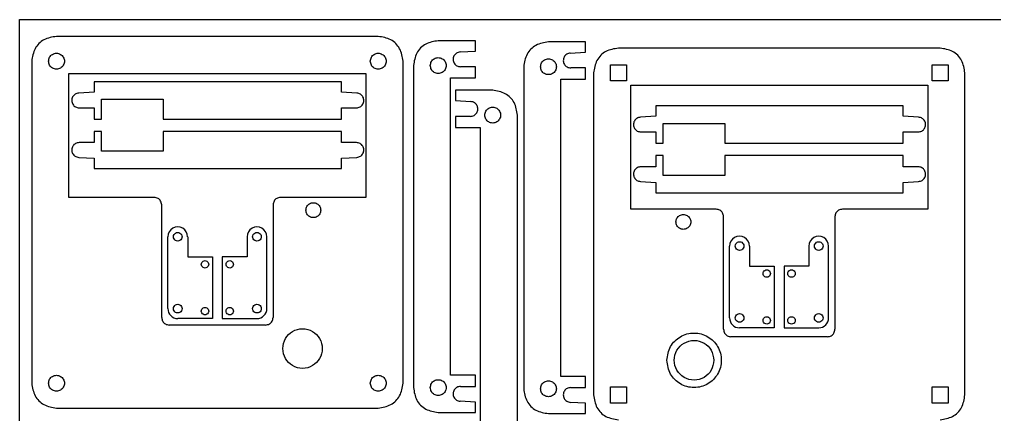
# Model space of a CAD drawing. Extents: x -31 to 569, y 3 to 403.
# Drawn here: x -31 to 362.6, y 244 to 403.3 of the extents above; entities that cross this region are included whole.
import ezdxf

# ---------------------------------------------------------------- set-up
doc = ezdxf.new("R2010")
doc.units = 0
doc.layers.get('0').update_dxf_attribs({"linetype": 'CONTINUOUS'})
doc.layers.add('ENGRAVE1', color=4, linetype='CONTINUOUS')

msp = doc.modelspace()

# ---------------------------------------------------------------- linework, layer by layer
at = {"linetype": 'BYBLOCK'}
for p, q in [((-31.04, 403.31), (568.96, 403.31)), ((-31.04, 3.31), (-31.04, 403.31))]:
    msp.add_line(p, q, dxfattribs=at)
for p, q in [((113.79, 396.49), (-16.11, 396.49)), ((152.99, 394.73), (138, 394.73)), ((152.99, 390.59), (152.99, 394.73)), ((197.49, 394.26), (182.5, 394.26)), ((197.49, 390.13), (197.49, 394.26)), ((146.82, 390.23), (152.99, 390.59)), ((191.32, 389.76), (197.49, 390.13)), ((340.61, 391.76), (210.71, 391.76)), ((-26.1, 386.5), (-26.1, 256.6)), ((123.78, 256.6), (123.78, 386.5)), ((128.01, 384.74), (128.01, 254.84)), ((152.99, 384.24), (147, 384.24)), ((152.99, 379.74), (152.99, 384.24)), ((172.51, 384.27), (172.51, 254.37)), ((197.49, 383.77), (191.49, 383.77)), ((197.49, 379.27), (197.49, 383.77)), ((207.48, 378.53), (207.48, 385)), ((207.48, 385), (213.95, 385)), ((213.95, 385), (213.95, 378.53)), ((337.37, 385), (343.85, 385)), ((337.37, 378.53), (337.37, 385)), ((343.85, 385), (343.85, 378.53)), ((-11.11, 381.5), (108.79, 381.5)), ((-11.11, 331.55), (-11.11, 381.5)), ((98.97, 378.16), (-0.95, 378.16)), ((-0.95, 378.16), (-0.95, 374.03)), ((98.97, 374.03), (98.97, 378.16)), ((108.79, 381.5), (108.79, 331.55)), ((143, 259.84), (143, 379.74)), ((143, 379.74), (152.99, 379.74)), ((187.5, 259.37), (187.5, 379.27)), ((187.5, 379.27), (197.49, 379.27)), ((200.72, 381.76), (200.72, 251.87)), ((213.95, 378.53), (207.48, 378.53)), ((343.85, 378.53), (337.37, 378.53)), ((350.6, 251.87), (350.6, 381.76)), ((-0.95, 374.03), (-7.13, 373.66)), ((105.14, 373.66), (98.97, 374.03)), ((159.99, 374.75), (145, 374.75)), ((145, 374.75), (145, 370.61)), ((215.71, 376.77), (335.61, 376.77)), ((215.71, 326.81), (215.71, 376.77)), ((335.61, 376.77), (335.61, 326.81)), ((2.05, 363.17), (2.05, 371.17)), ((2.05, 371.17), (26.92, 371.17)), ((26.92, 371.17), (26.92, 363.17)), ((145, 370.61), (151.17, 370.24)), ((-6.95, 367.67), (-0.95, 367.67)), ((-0.95, 367.67), (-0.95, 363.17)), ((98.97, 363.17), (98.97, 367.67)), ((98.97, 367.67), (104.96, 367.67)), ((325.75, 368.43), (225.83, 368.43)), ((225.83, 368.43), (225.83, 364.29)), ((325.75, 364.29), (325.75, 368.43)), ((-0.95, 363.17), (2.05, 363.17)), ((26.92, 363.17), (98.97, 363.17)), ((150.99, 364.25), (145, 364.25)), ((145, 364.25), (145, 359.76)), ((169.98, 234.86), (169.98, 364.75)), ((225.83, 364.29), (219.66, 363.93)), ((331.92, 363.93), (325.75, 364.29)), ((145, 359.76), (154.99, 359.76)), ((154.99, 359.76), (154.99, 239.85)), ((228.83, 353.44), (228.83, 361.43)), ((228.83, 361.43), (253.7, 361.43)), ((253.7, 361.43), (253.7, 353.44)), ((2.05, 358.18), (-0.95, 358.18)), ((-0.95, 358.18), (-0.95, 353.68)), ((2.05, 350.18), (2.05, 358.18)), ((98.97, 358.18), (26.92, 358.18)), ((26.92, 358.18), (26.92, 350.18)), ((98.97, 353.68), (98.97, 358.18)), ((219.83, 357.94), (225.83, 357.94)), ((225.83, 357.94), (225.83, 353.44)), ((325.75, 353.44), (325.75, 357.94)), ((325.75, 357.94), (331.75, 357.94)), ((-0.95, 353.68), (-6.95, 353.68)), ((104.96, 353.68), (98.97, 353.68)), ((225.83, 353.44), (228.83, 353.44)), ((253.7, 353.44), (325.75, 353.44)), ((-7.13, 347.69), (-0.95, 347.32)), ((-0.95, 347.32), (-0.95, 343.19)), ((26.92, 350.18), (2.05, 350.18)), ((98.97, 347.32), (105.14, 347.69)), ((98.97, 343.19), (98.97, 347.32)), ((228.83, 348.44), (225.83, 348.44)), ((225.83, 348.44), (225.83, 343.95)), ((228.83, 340.45), (228.83, 348.44)), ((325.75, 348.44), (253.7, 348.44)), ((253.7, 348.44), (253.7, 340.45)), ((325.75, 343.95), (325.75, 348.44)), ((-0.95, 343.19), (98.97, 343.19)), ((225.83, 343.95), (219.83, 343.95)), ((331.75, 343.95), (325.75, 343.95)), ((253.7, 340.45), (228.83, 340.45)), ((219.66, 337.96), (225.83, 337.59)), ((225.83, 337.59), (225.83, 333.45)), ((325.75, 337.59), (331.92, 337.96)), ((325.75, 333.45), (325.75, 337.59)), ((23.36, 331.55), (-11.11, 331.55)), ((108.79, 331.55), (74.32, 331.55)), ((225.83, 333.45), (325.75, 333.45)), ((26.36, 283.08), (26.36, 328.55)), ((71.32, 328.55), (71.32, 283.08)), ((250.18, 326.81), (215.71, 326.81)), ((335.61, 326.81), (301.14, 326.81)), ((253.18, 278.35), (253.18, 323.81)), ((298.14, 323.81), (298.14, 278.35)), ((28.86, 286.69), (28.86, 315.67)), ((36.85, 315.67), (36.85, 307.56)), ((60.83, 315.67), (60.83, 307.56)), ((68.82, 286.69), (68.82, 315.67)), ((255.64, 282.95), (255.64, 311.93)), ((263.63, 311.93), (263.63, 303.83)), ((287.61, 311.93), (287.61, 303.83)), ((295.6, 282.95), (295.6, 311.93)), ((36.85, 307.56), (46.84, 307.56)), ((46.84, 307.56), (46.84, 282.69)), ((60.83, 307.56), (50.84, 307.56)), ((50.84, 307.56), (50.84, 282.69)), ((263.63, 303.83), (273.62, 303.83)), ((273.62, 303.83), (273.62, 278.96)), ((287.61, 303.83), (277.62, 303.83)), ((277.62, 303.83), (277.62, 278.96)), ((68.33, 280.09), (29.36, 280.09)), ((46.84, 282.69), (32.85, 282.69)), ((50.84, 282.69), (64.83, 282.69)), ((273.62, 278.96), (259.64, 278.96)), ((277.62, 278.96), (291.61, 278.96)), ((295.15, 275.35), (256.18, 275.35)), ((152.99, 259.84), (143, 259.84)), ((152.99, 255.34), (152.99, 259.84)), ((197.49, 259.37), (187.5, 259.37)), ((197.49, 254.87), (197.49, 259.37)), ((147, 255.34), (152.99, 255.34)), ((191.49, 254.87), (197.49, 254.87)), ((207.48, 248.63), (207.48, 255.11)), ((207.48, 255.11), (213.95, 255.11)), ((213.95, 255.11), (213.95, 248.63)), ((337.37, 248.63), (337.37, 255.11)), ((337.37, 255.11), (343.85, 255.11)), ((343.85, 255.11), (343.85, 248.63)), ((152.99, 248.98), (146.82, 249.35)), ((152.99, 244.85), (152.99, 248.98)), ((197.49, 248.52), (191.32, 248.88)), ((197.49, 244.38), (197.49, 248.52)), ((213.95, 248.63), (207.48, 248.63)), ((343.85, 248.63), (337.37, 248.63)), ((-16.11, 246.61), (113.79, 246.61)), ((138, 244.85), (152.99, 244.85)), ((182.5, 244.38), (197.49, 244.38))]:
    msp.add_line(p, q)
for centre, radius, start, end in [((32.85, 315.67), 3.99, 359.986, 180.0139), ((64.83, 315.67), 3.99, 359.986, 180.0139), ((259.63, 311.93), 3.99, 359.986, 180.0139), ((291.61, 311.93), 3.99, 359.986, 180.0139), ((32.85, 286.69), 4, 180.014, 269.986), ((64.83, 286.69), 4, 269.986, 359.986), ((259.63, 282.95), 4, 180.014, 269.986), ((291.61, 282.95), 4, 269.986, 359.986)]:
    msp.add_arc(centre, radius, start, end, dxfattribs=at)
for points, knots in [([(-16.11, 396.49), (-17.86, 396.22), (-21.31, 395.68), (-25.28, 391.7), (-25.83, 388.25), (-26.1, 386.5)], [0, 0, 0, 0, 5.224787, 10.294608, 15.519396, 15.519396, 15.519396, 15.519396]), ([(123.78, 386.5), (123.51, 388.25), (122.97, 391.7), (118.99, 395.68), (115.54, 396.22), (113.79, 396.49)], [0, 0, 0, 0, 5.224788, 10.29461, 15.519396, 15.519396, 15.519396, 15.519396]), ([(138, 394.73), (136.25, 394.46), (132.8, 393.91), (128.83, 389.94), (128.29, 386.49), (128.01, 384.74)], [0, 0, 0, 0, 5.224785, 10.294607, 15.519395, 15.519395, 15.519395, 15.519395]), ([(182.5, 394.26), (180.75, 393.99), (177.3, 393.44), (173.32, 389.47), (172.78, 386.02), (172.51, 384.27)], [0, 0, 0, 0, 5.224788, 10.294609, 15.519396, 15.519396, 15.519396, 15.519396]), ([(-19.3, 386.5), (-19.22, 385.94), (-19.04, 384.83), (-17.77, 383.61), (-16.11, 383.15), (-14.43, 383.61), (-13.21, 384.83), (-12.76, 386.5), (-13.21, 388.18), (-14.43, 389.4), (-16.11, 389.85), (-17.77, 389.4), (-19.04, 388.18), (-19.22, 387.07), (-19.3, 386.5)], [0, 0, 0, 0, 1.671345, 3.293113, 4.964454, 6.635795, 8.257564, 9.928909, 11.600254, 13.222023, 14.893363, 16.564705, 18.186473, 19.857818, 19.857818, 19.857818, 19.857818]), ([(110.59, 386.5), (110.68, 385.94), (110.85, 384.83), (112.13, 383.61), (113.79, 383.15), (115.46, 383.61), (116.69, 384.83), (117.14, 386.5), (116.69, 388.18), (115.46, 389.4), (113.79, 389.85), (112.13, 389.4), (110.85, 388.18), (110.68, 387.07), (110.59, 386.5)], [0, 0, 0, 0, 1.671345, 3.293112, 4.964455, 6.635798, 8.257565, 9.92891, 11.600255, 13.222023, 14.893366, 16.564709, 18.186477, 19.857822, 19.857822, 19.857822, 19.857822]), ([(146.82, 390.23), (146.31, 390.12), (145.3, 389.9), (144.23, 388.68), (143.86, 387.14), (144.32, 385.62), (145.46, 384.47), (146.48, 384.32), (147, 384.24)], [0, 0, 0, 0, 1.537983, 3.031807, 4.56979, 6.107774, 7.601598, 9.139581, 9.139581, 9.139581, 9.139581]), ([(191.32, 389.76), (190.8, 389.65), (189.79, 389.43), (188.72, 388.22), (188.36, 386.67), (188.81, 385.16), (189.95, 384), (190.98, 383.85), (191.49, 383.77)], [0, 0, 0, 0, 1.537983, 3.031807, 4.56979, 6.107773, 7.601597, 9.13958, 9.13958, 9.13958, 9.13958]), ([(210.71, 391.76), (208.96, 391.48), (205.51, 390.94), (201.54, 386.97), (201, 383.52), (200.72, 381.76)], [0, 0, 0, 0, 5.224788, 10.294609, 15.519397, 15.519397, 15.519397, 15.519397]), ([(350.6, 381.76), (350.33, 383.52), (349.78, 386.97), (345.81, 390.94), (342.36, 391.48), (340.61, 391.76)], [0, 0, 0, 0, 5.224788, 10.294608, 15.519396, 15.519396, 15.519396, 15.519396]), ([(134.81, 384.74), (134.9, 384.17), (135.07, 383.06), (136.34, 381.84), (138, 381.39), (139.68, 381.84), (140.9, 383.06), (141.35, 384.74), (140.9, 386.41), (139.68, 387.63), (138, 388.09), (136.34, 387.63), (135.07, 386.41), (134.9, 385.3), (134.81, 384.74)], [0, 0, 0, 0, 1.671345, 3.293112, 4.964455, 6.6358, 8.257566, 9.928911, 11.600255, 13.222023, 14.893367, 16.564709, 18.186478, 19.857822, 19.857822, 19.857822, 19.857822]), ([(179.3, 384.27), (179.39, 383.71), (179.57, 382.59), (180.84, 381.37), (182.5, 380.92), (184.18, 381.37), (185.4, 382.59), (185.85, 384.27), (185.4, 385.94), (184.18, 387.16), (182.5, 387.62), (180.84, 387.16), (179.57, 385.94), (179.39, 384.83), (179.3, 384.27)], [0, 0, 0, 0, 1.671345, 3.293112, 4.964457, 6.635802, 8.257569, 9.928913, 11.600258, 13.222024, 14.893369, 16.564714, 18.186481, 19.857825, 19.857825, 19.857825, 19.857825]), ([(169.98, 364.75), (169.71, 366.5), (169.16, 369.95), (165.19, 373.93), (161.74, 374.47), (159.99, 374.75)], [0, 0, 0, 0, 5.224788, 10.294609, 15.519397, 15.519397, 15.519397, 15.519397]), ([(-7.13, 373.66), (-7.64, 373.55), (-8.65, 373.33), (-9.72, 372.12), (-10.08, 370.57), (-9.63, 369.06), (-8.49, 367.9), (-7.47, 367.75), (-6.95, 367.67)], [0, 0, 0, 0, 1.537981, 3.031807, 4.56979, 6.107772, 7.601596, 9.139578, 9.139578, 9.139578, 9.139578]), ([(104.96, 367.67), (105.48, 367.75), (106.5, 367.9), (107.64, 369.06), (108.1, 370.57), (107.74, 372.12), (106.67, 373.33), (105.65, 373.55), (105.14, 373.66)], [0, 0, 0, 0, 1.537985, 3.031809, 4.569789, 6.107773, 7.601599, 9.139585, 9.139585, 9.139585, 9.139585]), ([(151, 364.25), (151.51, 364.33), (152.54, 364.49), (153.68, 365.64), (154.13, 367.16), (153.77, 368.7), (152.7, 369.92), (151.69, 370.13), (151.17, 370.24)], [0, 0, 0, 0, 1.537977, 3.031796, 4.569773, 6.10775, 7.601569, 9.139547, 9.139547, 9.139547, 9.139547]), ([(156.79, 364.75), (156.88, 364.19), (157.05, 363.08), (158.32, 361.86), (159.98, 361.4), (161.66, 361.86), (162.88, 363.08), (163.34, 364.75), (162.88, 366.43), (161.66, 367.65), (159.98, 368.1), (158.32, 367.65), (157.05, 366.43), (156.88, 365.32), (156.79, 364.75)], [0, 0, 0, 0, 1.671345, 3.293111, 4.964456, 6.6358, 8.257567, 9.928912, 11.600257, 13.222024, 14.893369, 16.564714, 18.186481, 19.857825, 19.857825, 19.857825, 19.857825]), ([(219.66, 363.93), (219.14, 363.82), (218.13, 363.6), (217.06, 362.38), (216.7, 360.84), (217.16, 359.32), (218.3, 358.17), (219.32, 358.02), (219.84, 357.94)], [0, 0, 0, 0, 1.537996, 3.031819, 4.569799, 6.107778, 7.601599, 9.139573, 9.139573, 9.139573, 9.139573]), ([(331.75, 357.94), (332.26, 358.02), (333.29, 358.17), (334.43, 359.32), (334.88, 360.84), (334.52, 362.38), (333.45, 363.6), (332.44, 363.82), (331.92, 363.93)], [0, 0, 0, 0, 1.537974, 3.031795, 4.569774, 6.107754, 7.601577, 9.139574, 9.139574, 9.139574, 9.139574]), ([(-6.95, 353.68), (-7.47, 353.6), (-8.49, 353.45), (-9.63, 352.29), (-10.08, 350.78), (-9.72, 349.23), (-8.65, 348.02), (-7.64, 347.8), (-7.13, 347.69)], [0, 0, 0, 0, 1.537982, 3.031807, 4.569788, 6.107771, 7.601596, 9.139578, 9.139578, 9.139578, 9.139578]), ([(105.14, 347.69), (105.65, 347.8), (106.67, 348.02), (107.74, 349.23), (108.1, 350.78), (107.64, 352.29), (106.5, 353.45), (105.48, 353.6), (104.96, 353.68)], [0, 0, 0, 0, 1.537986, 3.031812, 4.569795, 6.107776, 7.6016, 9.139586, 9.139586, 9.139586, 9.139586]), ([(219.84, 343.95), (219.32, 343.87), (218.3, 343.71), (217.16, 342.56), (216.7, 341.04), (217.06, 339.5), (218.13, 338.28), (219.14, 338.07), (219.66, 337.96)], [0, 0, 0, 0, 1.537974, 3.031795, 4.569774, 6.107754, 7.601577, 9.139573, 9.139573, 9.139573, 9.139573]), ([(331.92, 337.96), (332.44, 338.07), (333.45, 338.28), (334.52, 339.5), (334.88, 341.04), (334.43, 342.56), (333.29, 343.71), (332.26, 343.87), (331.75, 343.95)], [0, 0, 0, 0, 1.537997, 3.03182, 4.569799, 6.107779, 7.6016, 9.139574, 9.139574, 9.139574, 9.139574]), ([(26.36, 328.55), (26.28, 329.07), (26.11, 330.11), (24.92, 331.3), (23.89, 331.46), (23.36, 331.55)], [0, 0, 0, 0, 1.567493, 3.088487, 4.655973, 4.655973, 4.655973, 4.655973]), ([(74.32, 331.55), (73.8, 331.46), (72.76, 331.3), (71.57, 330.11), (71.41, 329.07), (71.32, 328.55)], [0, 0, 0, 0, 1.567486, 3.08848, 4.655973, 4.655973, 4.655973, 4.655973]), ([(84.56, 326.41), (84.65, 325.88), (84.81, 324.84), (86, 323.69), (87.56, 323.27), (89.13, 323.69), (90.28, 324.84), (90.7, 326.41), (90.28, 327.98), (89.13, 329.13), (87.56, 329.55), (86, 329.13), (84.81, 327.98), (84.65, 326.94), (84.56, 326.41)], [0, 0, 0, 0, 1.567494, 3.088487, 4.655973, 6.223459, 7.744452, 9.311946, 10.879439, 12.400433, 13.967918, 15.535404, 17.056398, 18.623891, 18.623891, 18.623891, 18.623891]), ([(253.18, 323.81), (253.1, 324.34), (252.94, 325.37), (251.74, 326.56), (250.71, 326.73), (250.18, 326.81)], [0, 0, 0, 0, 1.567493, 3.088485, 4.655977, 4.655977, 4.655977, 4.655977]), ([(301.14, 326.81), (300.62, 326.73), (299.58, 326.56), (298.39, 325.37), (298.23, 324.34), (298.14, 323.81)], [0, 0, 0, 0, 1.567493, 3.088484, 4.655977, 4.655977, 4.655977, 4.655977]), ([(233.94, 321.67), (234.03, 321.15), (234.19, 320.1), (235.38, 318.96), (236.94, 318.53), (238.51, 318.96), (239.66, 320.1), (240.08, 321.67), (239.66, 323.24), (238.51, 324.39), (236.94, 324.81), (235.38, 324.39), (234.19, 323.24), (234.03, 322.2), (233.94, 321.67)], [0, 0, 0, 0, 1.567492, 3.088484, 4.655976, 6.223468, 7.74446, 9.311952, 10.879445, 12.400436, 13.967929, 15.535421, 17.056412, 18.623905, 18.623905, 18.623905, 18.623905]), ([(31.11, 315.67), (31.15, 315.36), (31.25, 314.75), (31.95, 314.08), (32.85, 313.84), (33.77, 314.08), (34.44, 314.75), (34.69, 315.67), (34.44, 316.58), (33.77, 317.25), (32.85, 317.5), (31.95, 317.25), (31.25, 316.58), (31.15, 315.98), (31.11, 315.67)], [0, 0, 0, 0, 0.913811, 1.800526, 2.714342, 3.628159, 4.514873, 5.428684, 6.342496, 7.229209, 8.143027, 9.056843, 9.943557, 10.857369, 10.857369, 10.857369, 10.857369]), ([(66.58, 315.67), (66.53, 315.98), (66.43, 316.58), (65.74, 317.25), (64.83, 317.5), (63.91, 317.25), (63.25, 316.58), (63, 315.67), (63.25, 314.75), (63.91, 314.08), (64.83, 313.84), (65.74, 314.08), (66.43, 314.75), (66.53, 315.36), (66.58, 315.67)], [0, 0, 0, 0, 0.913812, 1.800525, 2.714342, 3.628159, 4.514872, 5.428684, 6.342495, 7.229209, 8.143026, 9.056843, 9.943557, 10.857368, 10.857368, 10.857368, 10.857368]), ([(257.89, 311.93), (257.94, 311.62), (258.03, 311.02), (258.73, 310.35), (259.64, 310.1), (260.55, 310.35), (261.22, 311.02), (261.47, 311.93), (261.22, 312.85), (260.55, 313.51), (259.64, 313.76), (258.73, 313.51), (258.03, 312.85), (257.94, 312.24), (257.89, 311.93)], [0, 0, 0, 0, 0.913812, 1.800528, 2.71434, 3.628151, 4.514867, 5.428679, 6.342491, 7.229207, 8.143019, 9.05683, 9.943546, 10.857358, 10.857358, 10.857358, 10.857358]), ([(293.36, 311.93), (293.31, 312.24), (293.21, 312.85), (292.52, 313.51), (291.61, 313.76), (290.69, 313.51), (290.03, 312.85), (289.78, 311.93), (290.03, 311.02), (290.69, 310.35), (291.61, 310.1), (292.52, 310.35), (293.21, 311.02), (293.31, 311.62), (293.36, 311.93)], [0, 0, 0, 0, 0.913812, 1.800527, 2.71434, 3.628151, 4.514868, 5.428679, 6.34249, 7.229207, 8.143018, 9.056831, 9.943546, 10.857358, 10.857358, 10.857358, 10.857358]), ([(45.34, 304.57), (45.3, 304.83), (45.22, 305.35), (44.62, 305.93), (43.85, 306.14), (43.06, 305.93), (42.49, 305.35), (42.28, 304.57), (42.49, 303.78), (43.06, 303.21), (43.85, 303), (44.62, 303.21), (45.22, 303.78), (45.3, 304.3), (45.34, 304.57)], [0, 0, 0, 0, 0.783486, 1.543738, 2.327228, 3.110718, 3.87097, 4.654456, 5.437942, 6.198194, 6.981684, 7.765174, 8.525425, 9.308911, 9.308911, 9.308911, 9.308911]), ([(52.34, 304.57), (52.38, 304.3), (52.46, 303.78), (53.06, 303.21), (53.84, 303), (54.62, 303.21), (55.19, 303.78), (55.41, 304.57), (55.19, 305.35), (54.62, 305.93), (53.84, 306.14), (53.06, 305.93), (52.46, 305.35), (52.38, 304.83), (52.34, 304.57)], [0, 0, 0, 0, 0.783486, 1.543738, 2.327228, 3.110718, 3.870969, 4.654455, 5.437942, 6.198193, 6.981683, 7.765174, 8.525425, 9.308911, 9.308911, 9.308911, 9.308911]), ([(272.13, 300.83), (272.08, 301.09), (272, 301.61), (271.41, 302.19), (270.63, 302.4), (269.84, 302.19), (269.27, 301.61), (269.06, 300.83), (269.27, 300.04), (269.84, 299.47), (270.63, 299.26), (271.41, 299.47), (272, 300.04), (272.08, 300.57), (272.13, 300.83)], [0, 0, 0, 0, 0.783487, 1.543739, 2.327226, 3.110713, 3.870965, 4.654452, 5.437939, 6.198192, 6.981679, 7.765166, 8.525419, 9.308905, 9.308905, 9.308905, 9.308905]), ([(279.12, 300.83), (279.16, 300.57), (279.24, 300.04), (279.84, 299.47), (280.62, 299.26), (281.4, 299.47), (281.98, 300.04), (282.19, 300.83), (281.98, 301.61), (281.4, 302.19), (280.62, 302.4), (279.84, 302.19), (279.24, 301.61), (279.16, 301.09), (279.12, 300.83)], [0, 0, 0, 0, 0.783487, 1.54374, 2.327227, 3.110713, 3.870966, 4.654453, 5.437939, 6.198192, 6.981679, 7.765165, 8.525418, 9.308905, 9.308905, 9.308905, 9.308905]), ([(31.11, 286.69), (31.15, 286.38), (31.25, 285.78), (31.95, 285.11), (32.85, 284.86), (33.77, 285.11), (34.44, 285.78), (34.69, 286.69), (34.44, 287.61), (33.77, 288.28), (32.85, 288.52), (31.95, 288.28), (31.25, 287.61), (31.15, 287), (31.11, 286.69)], [0, 0, 0, 0, 0.913811, 1.800526, 2.714342, 3.62816, 4.514874, 5.428685, 6.342495, 7.229209, 8.143027, 9.056843, 9.943558, 10.857369, 10.857369, 10.857369, 10.857369]), ([(66.58, 286.69), (66.53, 287), (66.43, 287.61), (65.74, 288.28), (64.83, 288.52), (63.91, 288.28), (63.25, 287.61), (63, 286.69), (63.25, 285.78), (63.91, 285.11), (64.83, 284.86), (65.74, 285.11), (66.43, 285.78), (66.53, 286.38), (66.58, 286.69)], [0, 0, 0, 0, 0.913811, 1.800525, 2.714341, 3.628159, 4.514873, 5.428684, 6.342495, 7.229209, 8.143026, 9.056843, 9.943557, 10.857368, 10.857368, 10.857368, 10.857368]), ([(45.34, 285.69), (45.3, 285.96), (45.22, 286.48), (44.62, 287.05), (43.85, 287.26), (43.06, 287.05), (42.49, 286.48), (42.28, 285.69), (42.49, 284.91), (43.06, 284.34), (43.85, 284.12), (44.62, 284.34), (45.22, 284.91), (45.3, 285.43), (45.34, 285.69)], [0, 0, 0, 0, 0.783486, 1.543738, 2.327227, 3.110718, 3.870969, 4.654455, 5.437942, 6.198193, 6.981684, 7.765174, 8.525425, 9.308911, 9.308911, 9.308911, 9.308911]), ([(52.34, 285.69), (52.38, 285.43), (52.46, 284.91), (53.06, 284.34), (53.84, 284.12), (54.62, 284.34), (55.19, 284.91), (55.41, 285.69), (55.19, 286.48), (54.62, 287.05), (53.84, 287.26), (53.06, 287.05), (52.46, 286.48), (52.38, 285.96), (52.34, 285.69)], [0, 0, 0, 0, 0.783486, 1.543738, 2.327228, 3.110718, 3.87097, 4.654456, 5.437942, 6.198194, 6.981683, 7.765174, 8.525425, 9.308911, 9.308911, 9.308911, 9.308911]), ([(257.89, 282.95), (257.94, 282.65), (258.03, 282.04), (258.73, 281.37), (259.64, 281.12), (260.55, 281.37), (261.22, 282.04), (261.47, 282.95), (261.22, 283.87), (260.55, 284.54), (259.64, 284.79), (258.73, 284.54), (258.03, 283.87), (257.94, 283.26), (257.89, 282.95)], [0, 0, 0, 0, 0.913813, 1.800528, 2.71434, 3.628151, 4.514867, 5.42868, 6.342491, 7.229207, 8.143019, 9.05683, 9.943546, 10.857358, 10.857358, 10.857358, 10.857358]), ([(272.13, 281.95), (272.08, 282.22), (272, 282.74), (271.41, 283.31), (270.63, 283.52), (269.84, 283.31), (269.27, 282.74), (269.06, 281.95), (269.27, 281.17), (269.84, 280.6), (270.63, 280.38), (271.41, 280.6), (272, 281.17), (272.08, 281.69), (272.13, 281.95)], [0, 0, 0, 0, 0.783487, 1.543739, 2.327226, 3.110713, 3.870965, 4.654452, 5.437939, 6.198192, 6.981679, 7.765165, 8.525418, 9.308905, 9.308905, 9.308905, 9.308905]), ([(279.12, 281.95), (279.16, 281.69), (279.24, 281.17), (279.84, 280.6), (280.62, 280.38), (281.4, 280.6), (281.98, 281.17), (282.19, 281.95), (281.98, 282.74), (281.4, 283.31), (280.62, 283.52), (279.84, 283.31), (279.24, 282.74), (279.16, 282.22), (279.12, 281.95)], [0, 0, 0, 0, 0.783487, 1.54374, 2.327226, 3.110713, 3.870966, 4.654452, 5.437939, 6.198192, 6.981678, 7.765165, 8.525418, 9.308905, 9.308905, 9.308905, 9.308905]), ([(293.36, 282.95), (293.31, 283.26), (293.21, 283.87), (292.52, 284.54), (291.61, 284.79), (290.69, 284.54), (290.03, 283.87), (289.78, 282.95), (290.03, 282.04), (290.69, 281.37), (291.61, 281.12), (292.52, 281.37), (293.21, 282.04), (293.31, 282.65), (293.36, 282.95)], [0, 0, 0, 0, 0.913812, 1.800527, 2.71434, 3.628151, 4.514867, 5.428678, 6.342491, 7.229206, 8.143018, 9.056831, 9.943545, 10.857358, 10.857358, 10.857358, 10.857358]), ([(26.36, 283.09), (26.44, 282.56), (26.6, 281.53), (27.8, 280.33), (28.83, 280.17), (29.36, 280.09)], [0, 0, 0, 0, 1.567487, 3.088483, 4.65597, 4.65597, 4.65597, 4.65597]), ([(68.33, 280.09), (68.85, 280.17), (69.89, 280.33), (71.08, 281.53), (71.24, 282.56), (71.32, 283.09)], [0, 0, 0, 0, 1.567487, 3.088484, 4.655971, 4.655971, 4.655971, 4.655971]), ([(75.22, 270.6), (75.44, 269.19), (75.87, 266.41), (79.06, 263.35), (83.21, 262.22), (87.4, 263.35), (90.46, 266.41), (91.59, 270.6), (90.46, 274.78), (87.4, 277.84), (83.21, 278.97), (79.06, 277.84), (75.87, 274.78), (75.44, 272), (75.22, 270.6)], [0, 0, 0, 0, 4.179122, 8.234286, 12.413401, 16.592517, 20.647681, 24.826803, 29.005926, 33.06109, 37.240205, 41.41932, 45.474484, 49.653607, 49.653607, 49.653607, 49.653607]), ([(253.18, 278.35), (253.26, 277.82), (253.43, 276.79), (254.62, 275.59), (255.65, 275.43), (256.18, 275.35)], [0, 0, 0, 0, 1.567487, 3.088482, 4.65597, 4.65597, 4.65597, 4.65597]), ([(295.15, 275.35), (295.67, 275.43), (296.71, 275.59), (297.9, 276.79), (298.06, 277.82), (298.14, 278.35)], [0, 0, 0, 0, 1.567487, 3.088482, 4.65597, 4.65597, 4.65597, 4.65597]), ([(249.28, 265.86), (249.06, 267.27), (248.63, 270.04), (245.45, 273.1), (241.3, 274.23), (237.1, 273.1), (234.05, 270.04), (232.91, 265.86), (234.05, 261.67), (237.1, 258.62), (241.3, 257.48), (245.45, 258.62), (248.63, 261.67), (249.06, 264.45), (249.28, 265.86)], [0, 0, 0, 0, 4.179123, 8.234284, 12.413405, 16.592528, 20.647689, 24.826811, 29.005933, 33.061094, 37.240216, 41.419338, 45.474499, 49.653621, 49.653621, 49.653621, 49.653621]), ([(-19.3, 256.61), (-19.22, 256.04), (-19.04, 254.93), (-17.77, 253.71), (-16.11, 253.26), (-14.43, 253.71), (-13.21, 254.93), (-12.76, 256.61), (-13.21, 258.28), (-14.43, 259.5), (-16.11, 259.95), (-17.77, 259.5), (-19.04, 258.28), (-19.22, 257.17), (-19.3, 256.61)], [0, 0, 0, 0, 1.671345, 3.293113, 4.964454, 6.635795, 8.257564, 9.928909, 11.600254, 13.222023, 14.893363, 16.564705, 18.186474, 19.857819, 19.857819, 19.857819, 19.857819]), ([(110.59, 256.61), (110.68, 256.04), (110.85, 254.93), (112.13, 253.71), (113.79, 253.26), (115.46, 253.71), (116.69, 254.93), (117.14, 256.61), (116.69, 258.28), (115.46, 259.5), (113.79, 259.95), (112.13, 259.5), (110.85, 258.28), (110.68, 257.17), (110.59, 256.61)], [0, 0, 0, 0, 1.671345, 3.293112, 4.964455, 6.635798, 8.257565, 9.92891, 11.600255, 13.222023, 14.893367, 16.564709, 18.186477, 19.857822, 19.857822, 19.857822, 19.857822]), ([(-26.1, 256.61), (-25.83, 254.85), (-25.28, 251.4), (-21.31, 247.43), (-17.86, 246.89), (-16.11, 246.61)], [0, 0, 0, 0, 5.224787, 10.294608, 15.519395, 15.519395, 15.519395, 15.519395]), ([(113.79, 246.61), (115.54, 246.89), (118.99, 247.43), (122.97, 251.4), (123.51, 254.85), (123.78, 256.61)], [0, 0, 0, 0, 5.224786, 10.294608, 15.519395, 15.519395, 15.519395, 15.519395]), ([(134.81, 254.84), (134.9, 254.28), (135.07, 253.17), (136.34, 251.95), (138, 251.49), (139.68, 251.95), (140.9, 253.17), (141.35, 254.84), (140.9, 256.52), (139.68, 257.74), (138, 258.19), (136.34, 257.74), (135.07, 256.52), (134.9, 255.4), (134.81, 254.84)], [0, 0, 0, 0, 1.671345, 3.293112, 4.964455, 6.6358, 8.257566, 9.928911, 11.600255, 13.222023, 14.893367, 16.56471, 18.186478, 19.857823, 19.857823, 19.857823, 19.857823]), ([(179.3, 254.37), (179.39, 253.81), (179.57, 252.7), (180.84, 251.48), (182.5, 251.02), (184.18, 251.48), (185.4, 252.7), (185.85, 254.37), (185.4, 256.05), (184.18, 257.27), (182.5, 257.72), (180.84, 257.27), (179.57, 256.05), (179.39, 254.94), (179.3, 254.37)], [0, 0, 0, 0, 1.671345, 3.293112, 4.964456, 6.635801, 8.257567, 9.928912, 11.600257, 13.222024, 14.893368, 16.564712, 18.18648, 19.857825, 19.857825, 19.857825, 19.857825]), ([(128.01, 254.84), (128.29, 253.09), (128.83, 249.64), (132.8, 245.66), (136.25, 245.12), (138, 244.85)], [0, 0, 0, 0, 5.224787, 10.294609, 15.519394, 15.519394, 15.519394, 15.519394]), ([(147, 255.34), (146.48, 255.26), (145.46, 255.11), (144.32, 253.95), (143.86, 252.44), (144.23, 250.89), (145.3, 249.68), (146.31, 249.46), (146.82, 249.35)], [0, 0, 0, 0, 1.537977, 3.031796, 4.569773, 6.10775, 7.601569, 9.139546, 9.139546, 9.139546, 9.139546]), ([(172.51, 254.37), (172.78, 252.62), (173.32, 249.17), (177.3, 245.2), (180.75, 244.66), (182.5, 244.38)], [0, 0, 0, 0, 5.224788, 10.294608, 15.519396, 15.519396, 15.519396, 15.519396]), ([(191.49, 254.87), (190.98, 254.79), (189.95, 254.64), (188.81, 253.49), (188.36, 251.97), (188.72, 250.43), (189.79, 249.21), (190.8, 248.99), (191.32, 248.88)], [0, 0, 0, 0, 1.537977, 3.031796, 4.569774, 6.107751, 7.601569, 9.139547, 9.139547, 9.139547, 9.139547]), ([(200.72, 251.87), (201, 250.12), (201.54, 246.67), (205.51, 242.69), (208.96, 242.15), (210.71, 241.88)], [0, 0, 0, 0, 5.224788, 10.294609, 15.519397, 15.519397, 15.519397, 15.519397]), ([(340.61, 241.88), (342.36, 242.15), (345.81, 242.69), (349.78, 246.67), (350.33, 250.12), (350.6, 251.87)], [0, 0, 0, 0, 5.224788, 10.294608, 15.519396, 15.519396, 15.519396, 15.519396])]:
    msp.add_open_spline(points, degree=3, knots=knots)
at = {"layer": 'ENGRAVE1'}
msp.add_open_spline([(230.3, 265.86), (230.6, 263.92), (231.19, 260.1), (235.57, 255.9), (241.28, 254.34), (247.05, 255.9), (251.25, 260.1), (252.81, 265.86), (251.25, 271.61), (247.05, 275.82), (241.28, 277.37), (235.57, 275.82), (231.19, 271.61), (230.6, 267.79), (230.3, 265.86)], degree=3, knots=[0, 0, 0, 0, 5.747111, 11.323768, 17.07088, 22.818, 28.394654, 34.141764, 39.888883, 45.465533, 51.212652, 56.959764, 62.536416, 68.283537, 68.283537, 68.283537, 68.283537], dxfattribs=at)

doc.saveas('drawing.dxf')
